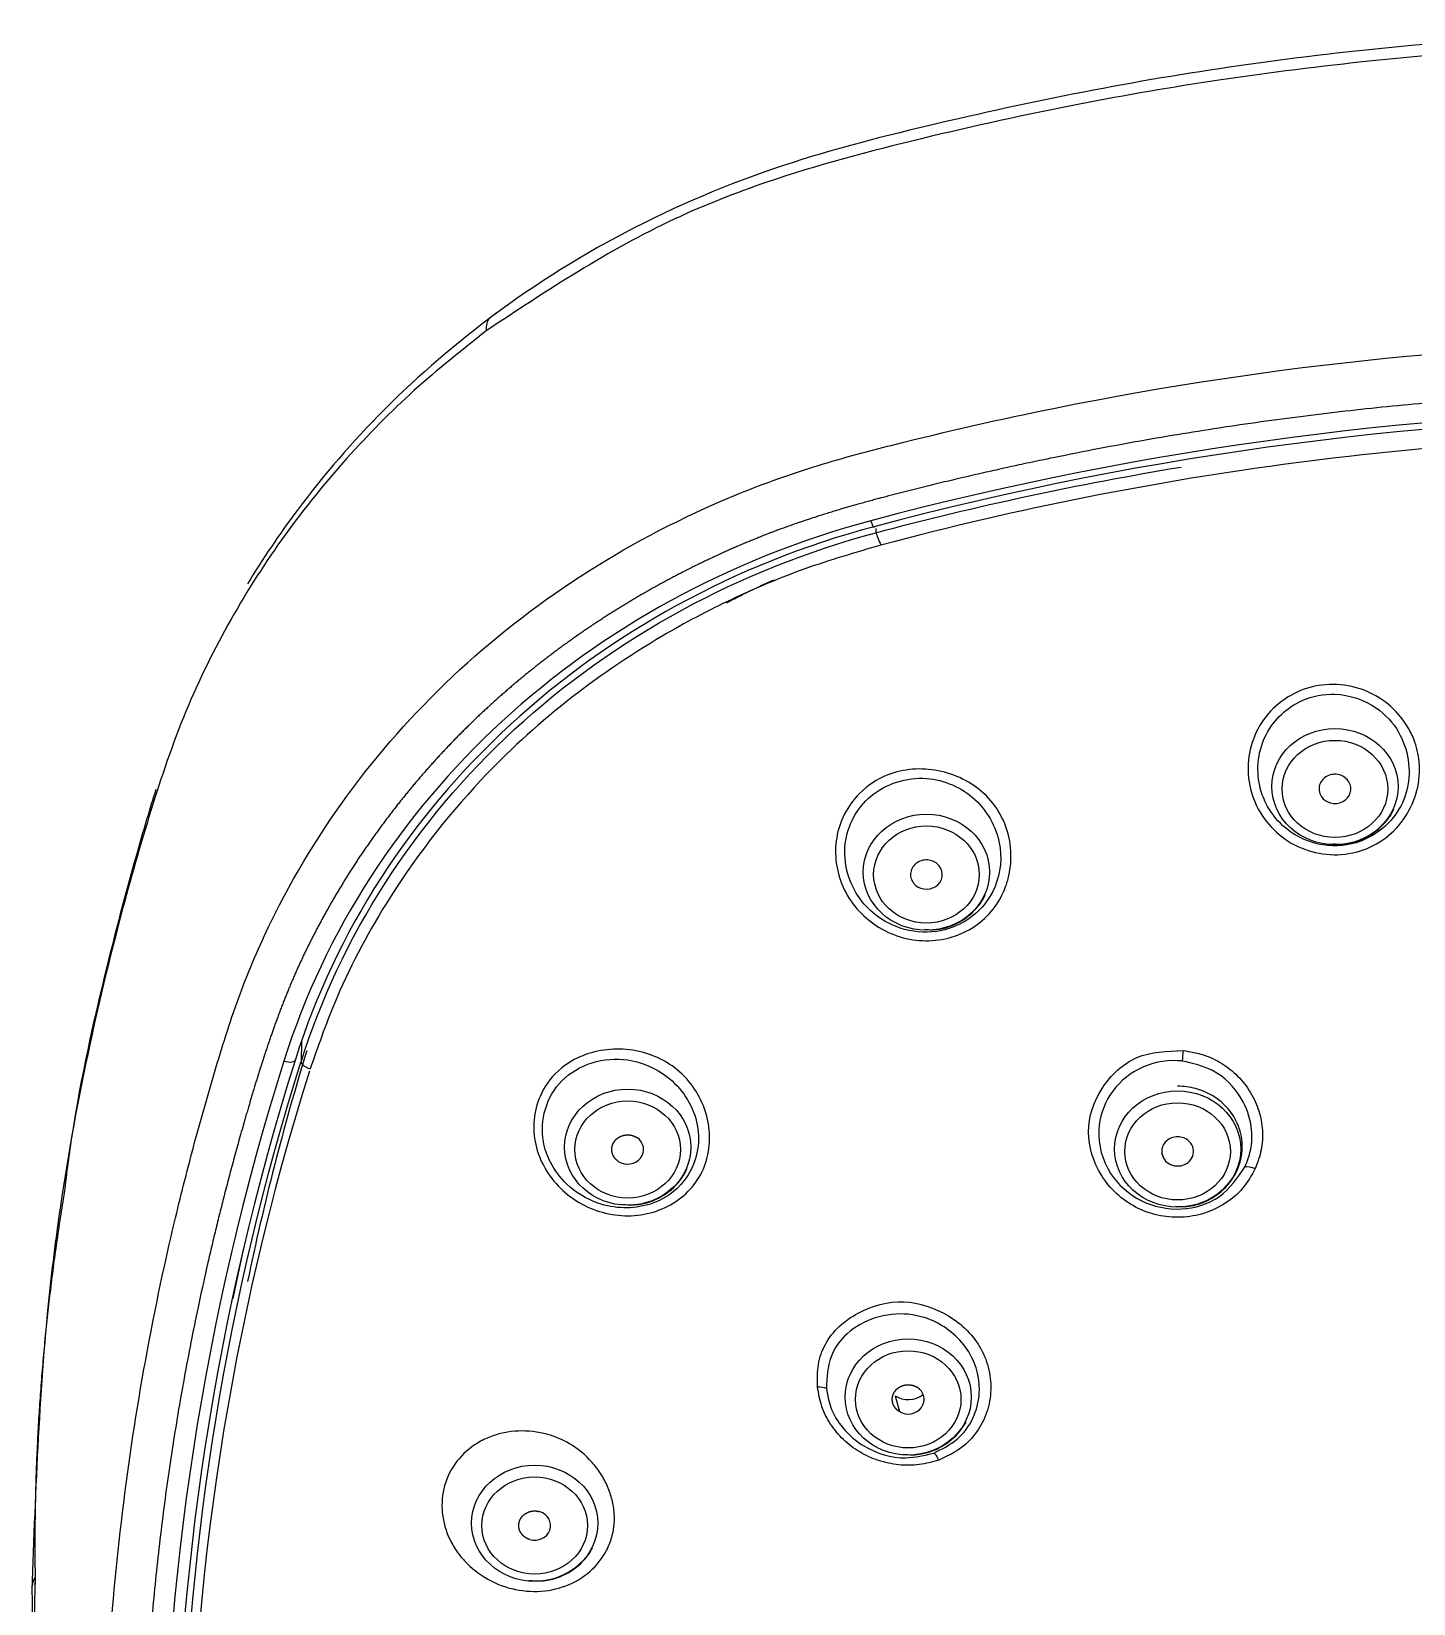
# Model space of a CAD drawing. Extents: x -3383 to -2963, y -4299 to -3705.
# Drawn here: x -3184.34 to -3177.39, y -4033.63 to -4025.72 of the extents above; entities that cross this region are included whole.
import ezdxf

# ---------------------------------------------------------------- set-up
doc = ezdxf.new("R2010")
doc.units = 0
doc.header["$LTSCALE"] = 7
doc.layers.add('6', color=7, linetype='CONTINUOUS')

msp = doc.modelspace()

# ---------------------------------------------------------------- linework, layer by layer
at = {"layer": '6', "color": 3, "linetype": 'Continuous'}
for p, q in [((-3180.091842, -4028.223936), (-3180.091981, -4028.245831)), ((-3182.980318, -4030.801004), (-3182.982597, -4030.906658)), ((-3178.641087, -4031.397781), (-3178.653032, -4031.365185)), ((-3179.995719, -4032.58595), (-3179.973856, -4032.665236))]:
    msp.add_line(p, q, dxfattribs=at)
at = {"layer": '6', "color": 7, "linetype": 'Continuous'}
for centre, major_axis, start_param, end_param in [((-3175.846366, -4041.73779), (-15.329478, 0), 4.43006174, 4.99471622), ((-3175.846366, -4041.714551), (15.26948, 0), 1.28846908, 1.85312357), ((-3178.910873, -4032.013111), (-4.329478, 0), 4.99471622, 6.00085806), ((-3178.910873, -4031.989871), (4.26948, 0), 1.85312357, 2.85926541), ((-3178.910873, -4031.71636), (-3.898941, 0), 5.16225454, 5.23161545), ((-3177.783329, -4029.534095), (-0.08, 0), 0.31415927, 3.45575192), ((-3179.837759, -4029.964596), (-0.08, 0), 0.62831853, 3.76991118), ((-3168.346366, -4034.834004), (-15.329478, 0), 6.00085806, 6.56551255), ((-3168.346366, -4034.810765), (15.26948, 0), 2.85926541, 3.4239199), ((-3168.346366, -4034.638638), (-15.176158, 0), 6.00858678, 6.09402605), ((-3181.340046, -4031.347459), (0.08, 0), 4.08407045, 7.2256631), ((-3178.574569, -4031.356868), (-0.08, 0), 0.58904862, 3.73064128), ((-3168.346366, -4034.661878), (15.236156, 0), 2.9392699, 2.95760352), ((-3179.92941, -4032.604006), (0.08, 0), 4.12334036, 7.26493301), ((-3179.92941, -4032.494602), (-0.119351, 0), 0.9817477, 2.25581046), ((-3181.807725, -4033.238571), (0.08, 0), 4.39822972, 7.53982237)]:
    msp.add_ellipse(centre, major_axis=major_axis, ratio=0.920505, start_param=start_param, end_param=end_param, dxfattribs=at)
at = {"layer": '6', "color": 3, "linetype": 'Continuous'}
for centre, major_axis, ratio, start_param, end_param in [((-3180.117029, -4028.162141), (-0.015479, 0.057969), 0.108854, 1.957897, 3.51996668), ((-3183.068945, -4030.879395), (-0.057226, 0.018033), 0.375262, 1.68850475, 3.25057443)]:
    msp.add_ellipse(centre, major_axis=major_axis, ratio=ratio, start_param=start_param, end_param=end_param, dxfattribs=at)
at = {"layer": '6', "color": 7, "linetype": 'Continuous'}
for centre in [(-3177.783329, -4029.522373), (-3179.837759, -4029.952874), (-3181.340046, -4031.335737), (-3178.574569, -4031.345146), (-3179.92941, -4032.592284), (-3181.807725, -4033.226849)]:
    msp.add_ellipse(centre, major_axis=(-0.317321, 0), ratio=0.920505, dxfattribs=at)
at = {"layer": '6', "color": 3, "linetype": 'Continuous'}
for centre in [(-3177.783329, -4029.534095), (-3179.837759, -4029.964596), (-3181.340046, -4031.347459), (-3178.574569, -4031.356868), (-3179.92941, -4032.604006), (-3181.807725, -4033.238571)]:
    msp.add_ellipse(centre, major_axis=(0.265359, 0), ratio=0.920505, dxfattribs=at)
at = {"layer": '6', "color": 7, "linetype": 'Continuous'}
for points, degree, knots in [([(-3175.845928, -4025.72491), (-3176.377061, -4025.725051), (-3177.43173, -4025.774843), (-3178.743355, -4025.958086), (-3179.782116, -4026.18402), (-3180.583049, -4026.38529), (-3181.365153, -4026.716005), (-3181.840893, -4027.019949), (-3182.06729, -4027.19257)], 3, [0, 0, 0, 0, 0.24337403, 0.48611902, 0.60804494, 0.73376868, 0.86671889, 1, 1, 1, 1]), ([(-3181.995643, -4027.138809), (-3182.200253, -4027.28958), (-3182.560983, -4027.599614), (-3182.967672, -4028.069751), (-3183.175158, -4028.376737), (-3183.251944, -4028.503184)], 3, [0, 0, 0, 0, 0.39870665, 0.75862235, 1, 1, 1, 1]), ([(-3183.978728, -4034.770891), (-3183.978138, -4034.253345), (-3183.916297, -4033.218396), (-3183.71188, -4032.067788), (-3183.519398, -4031.312201), (-3183.430293, -4030.999411), (-3183.354293, -4030.750379), (-3183.269733, -4030.503658), (-3182.985861, -4029.841295), (-3182.256677, -4028.866739), (-3181.19815, -4028.196078), (-3180.478944, -4027.934516), (-3180.210952, -4027.856957), (-3179.805411, -4027.751831), (-3178.373771, -4027.424977), (-3176.408018, -4027.22904), (-3174.161422, -4027.340986), (-3172.912279, -4027.528385), (-3172.091856, -4027.705184), (-3171.752203, -4027.787067), (-3171.481771, -4027.856927), (-3171.21384, -4027.934676), (-3170.494503, -4028.195771), (-3169.435951, -4028.866835), (-3168.707205, -4029.841368), (-3168.422826, -4030.50361), (-3168.338472, -4030.750388), (-3168.224107, -4031.123837), (-3167.868348, -4032.442294), (-3167.715184, -4033.735799), (-3167.714005, -4034.770891)], 3, [0, 0, 0, 0, 0.0625, 0.125, 0.140625, 0.15625, 0.1640625, 0.171875, 0.1875, 0.25, 0.3125, 0.328125, 0.3359375, 0.34375, 0.375, 0.5, 0.5625, 0.625, 0.640625, 0.65625, 0.6640625, 0.671875, 0.6875, 0.75, 0.8125, 0.828125, 0.8359375, 0.84375, 0.875, 1, 1, 1, 1]), ([(-3180.06661, -4028.30806), (-3180.194898, -4028.345618), (-3180.451453, -4028.420729), (-3180.819132, -4028.575878), (-3181.227617, -4028.791449), (-3181.660249, -4029.087385), (-3182.142016, -4029.529979), (-3182.534507, -4030.043683), (-3182.798304, -4030.545028), (-3182.898187, -4030.831646), (-3182.93666, -4030.942046)], 3, [0, 0, 0, 0, 0.09550359, 0.19099265, 0.28646706, 0.42942978, 0.57225724, 0.76803914, 0.91065238, 1, 1, 1, 1]), ([(-3177.659223, -4029.84707), (-3177.706987, -4029.861478), (-3177.807782, -4029.872767), (-3177.956251, -4029.839013), (-3178.083573, -4029.757337), (-3178.17603, -4029.639729), (-3178.223741, -4029.499488), (-3178.221258, -4029.351862), (-3178.169654, -4029.21289), (-3178.07233, -4029.0995), (-3177.941429, -4029.024966), (-3177.791739, -4029.00004), (-3177.641935, -4029.026877), (-3177.510549, -4029.101469), (-3177.428389, -4029.196132), (-3177.378544, -4029.296946), (-3177.351649, -4029.407059), (-3177.363619, -4029.544112), (-3177.422921, -4029.67799), (-3177.522722, -4029.787019), (-3177.611698, -4029.832735), (-3177.659223, -4029.84707)], 3, [0, 0, 0, 0, 0.05491055, 0.10945216, 0.1643065, 0.21902058, 0.27357374, 0.32814305, 0.38317967, 0.4379154, 0.49248952, 0.54721901, 0.60178004, 0.65667489, 0.71094871, 0.73860163, 0.78248129, 0.83713564, 0.89136466, 0.94536419, 1, 1, 1, 1]), ([(-3179.595327, -4030.225416), (-3179.631075, -4030.249329), (-3179.710434, -4030.285686), (-3179.84114, -4030.303963), (-3179.972427, -4030.283866), (-3180.092312, -4030.227078), (-3180.191945, -4030.140901), (-3180.261923, -4030.030816), (-3180.297132, -4029.906798), (-3180.295539, -4029.778664), (-3180.254681, -4029.65745), (-3180.171398, -4029.542007), (-3180.049863, -4029.460561), (-3179.90793, -4029.429415), (-3179.77727, -4029.43722), (-3179.652567, -4029.479058), (-3179.542917, -4029.553642), (-3179.461129, -4029.657694), (-3179.41594, -4029.780108), (-3179.409315, -4029.886899), (-3179.421731, -4029.969943), (-3179.445595, -4030.050067), (-3179.496986, -4030.143104), (-3179.559743, -4030.201612), (-3179.595327, -4030.225416)], 3, [0, 0, 0, 0, 0.04715182, 0.09400646, 0.14100352, 0.18801621, 0.23496756, 0.28183469, 0.32878918, 0.37583591, 0.42277192, 0.46963975, 0.53219871, 0.57854152, 0.62494388, 0.67152841, 0.71839829, 0.76619074, 0.81336882, 0.86007295, 0.88340256, 0.90668348, 0.95306433, 1, 1, 1, 1]), ([(-3183.712814, -4029.537346), (-3183.743668, -4029.634702), (-3183.830426, -4029.928848), (-3183.983245, -4030.50365), (-3184.111472, -4031.084284), (-3184.161953, -4031.465828), (-3184.173236, -4031.563358)], 3, [0, 0, 0, 0, 0.14632917, 0.43992288, 0.85703592, 1, 1, 1, 1]), ([(-3177.791597, -4029.809603), (-3177.765798, -4029.812501), (-3177.699838, -4029.812006), (-3177.597363, -4029.768927), (-3177.524145, -4029.701397), (-3177.494753, -4029.652253), (-3177.487272, -4029.636883)], 3, [0, 0, 0, 0, 0.19977603, 0.5291137, 0.85857965, 1, 1, 1, 1]), ([(-3179.846026, -4030.240104), (-3179.820227, -4030.243001), (-3179.754267, -4030.242506), (-3179.651792, -4030.199427), (-3179.578574, -4030.131897), (-3179.549182, -4030.082753), (-3179.541702, -4030.067383)], 3, [0, 0, 0, 0, 0.19977603, 0.5291137, 0.85857965, 1, 1, 1, 1]), ([(-3181.006007, -4031.523953), (-3181.03139, -4031.556688), (-3181.093309, -4031.613442), (-3181.208895, -4031.667843), (-3181.337555, -4031.686747), (-3181.468202, -4031.668724), (-3181.59049, -4031.617223), (-3181.693853, -4031.534712), (-3181.769621, -4031.428754), (-3181.812311, -4031.308108), (-3181.815148, -4031.18251), (-3181.776314, -4031.050507), (-3181.690177, -4030.939904), (-3181.568584, -4030.870384), (-3181.444271, -4030.839903), (-3181.313775, -4030.842586), (-3181.185981, -4030.880045), (-3181.073719, -4030.953001), (-3180.989532, -4031.054493), (-3180.938597, -4031.172073), (-3180.92219, -4031.296204), (-3180.941918, -4031.418615), (-3180.980836, -4031.491493), (-3181.006007, -4031.523953)], 3, [0, 0, 0, 0, 0.04722588, 0.09406354, 0.14105274, 0.1880279, 0.23499858, 0.28201772, 0.32897861, 0.3759347, 0.42288656, 0.46984463, 0.53218058, 0.5784986, 0.62498027, 0.67167038, 0.71862837, 0.76646437, 0.81363616, 0.86033679, 0.9068329, 0.95317095, 1, 1, 1, 1]), ([(-3181.055858, -4031.503472), (-3181.000078, -4031.431177), (-3180.949765, -4031.242075), (-3181.068888, -4031.026511), (-3181.217759, -4030.929104), (-3181.412519, -4030.865804), (-3181.713179, -4030.956301), (-3181.794457, -4031.238963), (-3181.730075, -4031.42158), (-3181.642685, -4031.538795), (-3181.470931, -4031.644315), (-3181.233741, -4031.650889), (-3181.099348, -4031.559839), (-3181.055858, -4031.503472)], 3, [0, 0, 0, 0, 0.11773116, 0.23171658, 0.28225403, 0.33441892, 0.48131284, 0.62161954, 0.66813017, 0.72529679, 0.80057308, 0.90820707, 1, 1, 1, 1]), ([(-3178.551782, -4030.902407), (-3178.55937, -4030.901777), (-3178.633458, -4030.895633), (-3178.778724, -4030.92736), (-3178.927477, -4031.062569), (-3178.991045, -4031.261082), (-3178.935364, -4031.470703), (-3178.76621, -4031.620344), (-3178.556627, -4031.664502), (-3178.348215, -4031.600371), (-3178.272685, -4031.488677), (-3178.234676, -4031.432467)], 3, [0, 0, 0, 0, 0.01366059, 0.13338305, 0.25371431, 0.36746869, 0.50827743, 0.63226455, 0.75594629, 0.87718239, 1, 1, 1, 1]), ([(-3178.234675, -4031.432467), (-3178.224546, -4031.405966), (-3178.200418, -4031.342837), (-3178.197773, -4031.222309), (-3178.249746, -4031.072096), (-3178.379071, -4030.941837), (-3178.499069, -4030.914441), (-3178.551782, -4030.902407)], 3, [0, 0, 0, 0, 0.12027111, 0.28649953, 0.50183106, 0.78116304, 1, 1, 1, 1]), ([(-3178.582837, -4031.632376), (-3178.557038, -4031.635274), (-3178.491078, -4031.634779), (-3178.388603, -4031.5917), (-3178.298461, -4031.508561), (-3178.248653, -4031.398967), (-3178.246098, -4031.281475), (-3178.289416, -4031.17266), (-3178.371359, -4031.086576), (-3178.473412, -4031.038455), (-3178.543042, -4031.029329), (-3178.574569, -4031.02916)], 3, [0, 0, 0, 0, 0.0738703, 0.19564805, 0.31747322, 0.43815901, 0.55678726, 0.6738806, 0.79117247, 0.90998769, 1, 1, 1, 1]), ([(-3181.387069, -4031.407035), (-3181.399927, -4031.398411), (-3181.408258, -4031.385936), (-3181.412313, -4031.379862), (-3181.415097, -4031.372945), (-3181.417805, -4031.366215), (-3181.419061, -4031.358979), (-3181.420283, -4031.351939), (-3181.419979, -4031.344568), (-3181.419684, -4031.337396), (-3181.417836, -4031.330268), (-3181.416038, -4031.323334), (-3181.412693, -4031.316631), (-3181.409438, -4031.310109), (-3181.404768, -4031.304174), (-3181.400224, -4031.298401), (-3181.394347, -4031.293387), (-3181.388629, -4031.288508), (-3181.381846, -4031.28467), (-3181.375248, -4031.280937), (-3181.367734, -4031.278375), (-3181.360422, -4031.275881), (-3181.352561, -4031.274725), (-3181.344914, -4031.2736), (-3181.336906, -4031.27388), (-3181.329115, -4031.274152), (-3181.321371, -4031.275853), (-3181.313838, -4031.277508), (-3181.306556, -4031.280587), (-3181.299471, -4031.283583), (-3181.293023, -4031.287883)], 2, [0, 0, 0, 0.125, 0.125, 0.1875, 0.1875, 0.25, 0.25, 0.3125, 0.3125, 0.375, 0.375, 0.4375, 0.4375, 0.5, 0.5, 0.5625, 0.5625, 0.625, 0.625, 0.6875, 0.6875, 0.75, 0.75, 0.8125, 0.8125, 0.875, 0.875, 0.9375, 0.9375, 1, 1, 1]), ([(-3181.3653, -4031.623236), (-3181.333558, -4031.627311), (-3181.262083, -4031.626653), (-3181.154037, -4031.582585), (-3181.078871, -4031.512905), (-3181.048783, -4031.461023), (-3181.040632, -4031.44308)], 3, [0, 0, 0, 0, 0.22953887, 0.53822361, 0.84702858, 1, 1, 1, 1]), ([(-3184.214441, -4031.786248), (-3184.2252, -4031.867501), (-3184.296597, -4032.457177), (-3184.318035, -4033.05143), (-3184.336514, -4033.563702)], 3, [0, 0, 0, 0, 0.13795854, 1, 1, 1, 1]), ([(-3179.800613, -4032.87392), (-3179.759082, -4032.853359), (-3179.67691, -4032.812676), (-3179.596869, -4032.702317), (-3179.560046, -4032.56142), (-3179.593814, -4032.38074), (-3179.735182, -4032.227029), (-3179.977946, -4032.145965), (-3180.210754, -4032.219319), (-3180.3334, -4032.391683), (-3180.338211, -4032.494383), (-3180.340777, -4032.549186)], 3, [0, 0, 0, 0, 0.08545964, 0.1690913, 0.25214784, 0.36057696, 0.50236898, 0.60826473, 0.80640113, 0.89669172, 1, 1, 1, 1]), ([(-3180.340778, -4032.549186), (-3180.335027, -4032.58135), (-3180.322421, -4032.651859), (-3180.259131, -4032.755853), (-3180.137288, -4032.861241), (-3179.963419, -4032.914344), (-3179.847149, -4032.885475), (-3179.800613, -4032.87392)], 3, [0, 0, 0, 0, 0.14081796, 0.30869369, 0.50144699, 0.80045913, 1, 1, 1, 1]), ([(-3179.973856, -4032.665236), (-3179.987072, -4032.657084), (-3179.995928, -4032.644918), (-3180.000239, -4032.638996), (-3180.003316, -4032.632185), (-3180.006309, -4032.625558), (-3180.007873, -4032.618373), (-3180.009394, -4032.611383), (-3180.009405, -4032.604006), (-3180.009415, -4032.596829), (-3180.007873, -4032.58964), (-3180.006372, -4032.582646), (-3180.003316, -4032.575827), (-3180.000342, -4032.569193), (-3179.995928, -4032.563094), (-3179.991634, -4032.557161), (-3179.985975, -4032.551938), (-3179.980469, -4032.546857), (-3179.973856, -4032.542777), (-3179.967422, -4032.538808), (-3179.960023, -4032.535976), (-3179.952823, -4032.53322), (-3179.945018, -4032.531781), (-3179.937424, -4032.530381), (-3179.929411, -4032.530371), (-3179.921614, -4032.530361), (-3179.913804, -4032.531781), (-3179.906205, -4032.533162), (-3179.898798, -4032.535976), (-3179.891591, -4032.538713), (-3179.884965, -4032.542777)], 2, [0, 0, 0, 0.125, 0.125, 0.1875, 0.1875, 0.25, 0.25, 0.3125, 0.3125, 0.375, 0.375, 0.4375, 0.4375, 0.5, 0.5, 0.5625, 0.5625, 0.625, 0.625, 0.6875, 0.6875, 0.75, 0.75, 0.8125, 0.8125, 0.875, 0.875, 0.9375, 0.9375, 1, 1, 1]), ([(-3179.954664, -4032.879783), (-3179.922922, -4032.883858), (-3179.851448, -4032.883201), (-3179.743401, -4032.839132), (-3179.672918, -4032.773794), (-3179.644564, -4032.728247), (-3179.6382, -4032.716284)], 3, [0, 0, 0, 0, 0.24111202, 0.56536036, 0.889735, 1, 1, 1, 1]), ([(-3181.425121, -4033.313597), (-3181.432639, -4033.335563), (-3181.45203, -4033.377672), (-3181.505744, -4033.452713), (-3181.598473, -4033.52672), (-3181.737078, -4033.572039), (-3181.886672, -4033.571034), (-3182.030698, -4033.523759), (-3182.132917, -4033.449448), (-3182.196996, -4033.374611), (-3182.24748, -4033.291103), (-3182.280664, -4033.174773), (-3182.269089, -4033.034441), (-3182.205577, -4032.910407), (-3182.117155, -4032.832212), (-3182.031787, -4032.790453), (-3181.939732, -4032.763216), (-3181.840078, -4032.759169), (-3181.728258, -4032.781542), (-3181.621107, -4032.826231), (-3181.531989, -4032.90043), (-3181.473353, -4032.978023), (-3181.43939, -4033.041398), (-3181.416414, -4033.108338), (-3181.405353, -4033.177326), (-3181.407172, -4033.24681), (-3181.417643, -4033.291751), (-3181.425121, -4033.313597)], 3, [0, 0, 0, 0, 0.02771278, 0.05513675, 0.10959828, 0.16429528, 0.21892805, 0.27361918, 0.32812209, 0.35555649, 0.38319919, 0.43793717, 0.49243296, 0.54691711, 0.60151864, 0.62922641, 0.65670362, 0.71088728, 0.73848038, 0.78229718, 0.83685806, 0.8640592, 0.89118732, 0.91824643, 0.94528218, 0.97243682, 1, 1, 1, 1]), ([(-3181.832446, -4033.308607), (-3181.84757, -4033.304063), (-3181.859681, -4033.294567), (-3181.865577, -4033.289945), (-3181.870546, -4033.284158), (-3181.875382, -4033.278528), (-3181.879005, -4033.272003), (-3181.882531, -4033.265656), (-3181.884716, -4033.258559), (-3181.886843, -4033.251654), (-3181.887478, -4033.244349), (-3181.888096, -4033.237242), (-3181.887165, -4033.229916), (-3181.886259, -4033.222788), (-3181.883809, -4033.215815), (-3181.881426, -4033.209032), (-3181.87752, -4033.202591), (-3181.873719, -4033.196325), (-3181.868557, -4033.190746), (-3181.863535, -4033.185318), (-3181.857249, -4033.180744), (-3181.851132, -4033.176293), (-3181.844044, -4033.172957), (-3181.837149, -4033.169712), (-3181.829439, -4033.1677), (-3181.821938, -4033.165743), (-3181.814002, -4033.165158), (-3181.806282, -4033.164589), (-3181.798323, -4033.165446), (-3181.790579, -4033.16628), (-3181.783004, -4033.168535)], 2, [0, 0, 0, 0.125, 0.125, 0.1875, 0.1875, 0.25, 0.25, 0.3125, 0.3125, 0.375, 0.375, 0.4375, 0.4375, 0.5, 0.5, 0.5625, 0.5625, 0.625, 0.625, 0.6875, 0.6875, 0.75, 0.75, 0.8125, 0.8125, 0.875, 0.875, 0.9375, 0.9375, 1, 1, 1]), ([(-3181.832978, -4033.514348), (-3181.801237, -4033.518423), (-3181.729762, -4033.517766), (-3181.621716, -4033.473697), (-3181.551233, -4033.408359), (-3181.522878, -4033.362812), (-3181.516515, -4033.350848)], 3, [0, 0, 0, 0, 0.24111202, 0.56536036, 0.889735, 1, 1, 1, 1])]:
    msp.add_open_spline(points, degree=degree, knots=knots, dxfattribs=at)
at = {"layer": '6', "color": 3, "linetype": 'Continuous'}
for points, degree, knots in [([(-3175.845593, -4025.782651), (-3176.148844, -4025.787418), (-3176.733478, -4025.796609), (-3177.574973, -4025.86484), (-3178.34664, -4025.961772), (-3179.103119, -4026.09105), (-3179.862419, -4026.258906), (-3180.547789, -4026.438718), (-3181.300807, -4026.733983), (-3181.744704, -4027.027594), (-3182.051452, -4027.230488)], 3, [0, 0, 0, 0, 0.13987836, 0.26967018, 0.38937405, 0.4989911, 0.62428918, 0.74932263, 0.82677398, 1, 1, 1, 1]), ([(-3182.051452, -4027.230487), (-3182.174262, -4027.328031), (-3182.424302, -4027.52663), (-3182.76215, -4027.871084), (-3183.072928, -4028.255302), (-3183.345639, -4028.681306), (-3183.574801, -4029.145634), (-3183.743036, -4029.646996), (-3183.991615, -4030.521126), (-3184.14211, -4031.240017), (-3184.21444, -4031.786248)], 3, [0, 0, 0, 0, 0.08710473, 0.17734427, 0.2707306, 0.36725286, 0.46690442, 0.5697033, 0.67568869, 1, 1, 1, 1]), ([(-3167.910269, -4034.834194), (-3167.912011, -4033.315713), (-3168.261068, -4031.833229), (-3168.347265, -4031.467145), (-3168.456752, -4031.096142), (-3168.485868, -4030.997479), (-3168.512623, -4030.913885), (-3168.54321, -4030.818317), (-3168.573611, -4030.733319), (-3168.606988, -4030.639998), (-3168.641694, -4030.555095), (-3168.678983, -4030.463872), (-3168.71885, -4030.379869), (-3168.800996, -4030.206781), (-3168.901069, -4030.040129), (-3169.000662, -4029.874279), (-3169.116716, -4029.717075), (-3169.232607, -4029.56009), (-3169.363385, -4029.413894), (-3169.494422, -4029.267409), (-3169.638675, -4029.133777), (-3169.782799, -4029.000263), (-3169.94162, -4028.878415), (-3170.099849, -4028.757022), (-3170.270346, -4028.649057), (-3170.440842, -4028.541094), (-3170.62108, -4028.448225), (-3170.801984, -4028.355013), (-3170.99005, -4028.278439), (-3171.081238, -4028.241311), (-3171.181085, -4028.20629), (-3171.274048, -4028.173684), (-3171.376359, -4028.142294), (-3171.469997, -4028.113564), (-3171.574369, -4028.084993), (-3171.667149, -4028.059595), (-3171.773612, -4028.032933), (-3172.181283, -4027.930835), (-3172.574153, -4027.852131), (-3173.378744, -4027.690947), (-3174.195246, -4027.610059), (-3175.013373, -4027.529011), (-3175.841969, -4027.528792), (-3177.495006, -4027.528355), (-3179.109632, -4027.850448), (-3179.507631, -4027.929843), (-3179.911051, -4028.03078), (-3180.017909, -4028.057516), (-3180.110309, -4028.0827), (-3180.214585, -4028.11112), (-3180.307975, -4028.139605), (-3180.40994, -4028.170705), (-3180.502686, -4028.203041), (-3180.602075, -4028.237692), (-3180.693079, -4028.274553), (-3180.880435, -4028.35044), (-3181.061135, -4028.442987), (-3181.241029, -4028.535121), (-3181.411612, -4028.642439), (-3181.582075, -4028.749682), (-3181.740654, -4028.870526), (-3181.899709, -4028.991732), (-3182.044407, -4029.124865), (-3182.188947, -4029.257852), (-3182.320869, -4029.404429), (-3182.452111, -4029.550249), (-3182.568821, -4029.707331), (-3182.685374, -4029.864201), (-3182.785582, -4030.029905), (-3182.886038, -4030.196021), (-3182.968469, -4030.368484), (-3183.00842, -4030.45207), (-3183.046031, -4030.543325), (-3183.081058, -4030.628313), (-3183.114816, -4030.721886), (-3183.145688, -4030.807462), (-3183.17656, -4030.903261), (-3183.203915, -4030.988145), (-3183.233, -4031.086542), (-3183.344116, -4031.462461), (-3183.42982, -4031.824921), (-3183.780714, -4033.308927), (-3183.782463, -4034.834194)], 2, [0, 0, 0, 0.125, 0.125, 0.15625, 0.15625, 0.1640625, 0.1640625, 0.171875, 0.171875, 0.1796875, 0.1796875, 0.1875, 0.1875, 0.203125, 0.203125, 0.21875, 0.21875, 0.234375, 0.234375, 0.25, 0.25, 0.265625, 0.265625, 0.28125, 0.28125, 0.296875, 0.296875, 0.3125, 0.3125, 0.3203125, 0.3203125, 0.328125, 0.328125, 0.3359375, 0.3359375, 0.34375, 0.34375, 0.375, 0.375, 0.4375, 0.4375, 0.5, 0.5, 0.625, 0.625, 0.65625, 0.65625, 0.6640625, 0.6640625, 0.671875, 0.671875, 0.6796875, 0.6796875, 0.6875, 0.6875, 0.703125, 0.703125, 0.71875, 0.71875, 0.734375, 0.734375, 0.75, 0.75, 0.765625, 0.765625, 0.78125, 0.78125, 0.796875, 0.796875, 0.8125, 0.8125, 0.8203125, 0.8203125, 0.828125, 0.828125, 0.8359375, 0.8359375, 0.84375, 0.84375, 0.875, 0.875, 1, 1, 1]), ([(-3182.982597, -4030.906656), (-3182.784537, -4030.278146), (-3182.411409, -4029.6971), (-3181.405995, -4028.771612), (-3180.77477, -4028.428146), (-3180.091981, -4028.24583)], 3, [0, 0, 0, 0, 0.5, 0.5, 1, 1, 1, 1]), ([(-3177.67698, -4029.804597), (-3177.599633, -4029.781178), (-3177.486186, -4029.700267), (-3177.390242, -4029.493133), (-3177.423459, -4029.27404), (-3177.579721, -4029.104798), (-3177.76563, -4029.041472), (-3177.980966, -4029.083299), (-3178.158929, -4029.249869), (-3178.184758, -4029.466059), (-3178.128111, -4029.62289), (-3178.039289, -4029.741478), (-3177.873587, -4029.827627), (-3177.73782, -4029.823018), (-3177.67698, -4029.804597)], 3, [0, 0, 0, 0, 0.10065696, 0.16423442, 0.28737334, 0.35667571, 0.4489167, 0.51929729, 0.62418996, 0.73660234, 0.77622097, 0.83632737, 0.92082515, 1, 1, 1, 1]), ([(-3179.630031, -4030.190992), (-3179.576854, -4030.155633), (-3179.481723, -4030.048593), (-3179.441747, -4029.812163), (-3179.56838, -4029.567225), (-3179.845396, -4029.445119), (-3180.139032, -4029.538414), (-3180.283964, -4029.809566), (-3180.205894, -4030.094312), (-3179.996058, -4030.245203), (-3179.789501, -4030.264629), (-3179.676976, -4030.222206), (-3179.630031, -4030.190992)], 3, [0, 0, 0, 0, 0.07938425, 0.17303237, 0.28728701, 0.39601316, 0.51725849, 0.63186373, 0.75370037, 0.85497082, 0.92991931, 1, 1, 1, 1]), ([(-3178.184062, -4031.44374), (-3178.203254, -4031.477907), (-3178.241227, -4031.545509), (-3178.331912, -4031.621885), (-3178.438429, -4031.672877), (-3178.556545, -4031.693385), (-3178.676145, -4031.682341), (-3178.788551, -4031.641169), (-3178.886801, -4031.571719), (-3178.985625, -4031.449945), (-3179.047643, -4031.25589), (-3178.970539, -4031.031472), (-3178.790999, -4030.858416), (-3178.627684, -4030.852769), (-3178.546627, -4030.849966)], 3, [0, 0, 0, 0, 0.06367312, 0.12598017, 0.18796838, 0.25057283, 0.31304415, 0.37473041, 0.43698585, 0.50139787, 0.62481731, 0.75070683, 0.87627023, 1, 1, 1, 1]), ([(-3178.546627, -4030.849966), (-3178.51222, -4030.855533), (-3178.443976, -4030.866573), (-3178.350192, -4030.911884), (-3178.269182, -4030.976007), (-3178.205384, -4031.057783), (-3178.162453, -4031.151299), (-3178.144357, -4031.250473), (-3178.149234, -4031.350571), (-3178.172421, -4031.412597), (-3178.184062, -4031.44374)], 3, [0, 0, 0, 0, 0.12528225, 0.24848875, 0.37236372, 0.49970399, 0.62729414, 0.75177474, 0.87537151, 1, 1, 1, 1]), ([(-3180.385227, -4032.542407), (-3180.386098, -4032.503938), (-3180.387781, -4032.429568), (-3180.337986, -4032.28674), (-3180.191006, -4032.15391), (-3179.953295, -4032.089249), (-3179.753747, -4032.157457), (-3179.629217, -4032.253848), (-3179.558521, -4032.348108), (-3179.517827, -4032.455938), (-3179.509347, -4032.570221), (-3179.532613, -4032.681797), (-3179.587882, -4032.780043), (-3179.669434, -4032.860667), (-3179.740022, -4032.892702), (-3179.775793, -4032.908936)], 3, [0, 0, 0, 0, 0.06417776, 0.12407478, 0.25011032, 0.3766262, 0.49909808, 0.56297671, 0.62456616, 0.68604332, 0.74960208, 0.81326012, 0.8749826, 0.93664703, 1, 1, 1, 1]), ([(-3179.775793, -4032.908935), (-3179.808447, -4032.918323), (-3179.873644, -4032.937067), (-3179.977961, -4032.936269), (-3180.079995, -4032.914948), (-3180.175303, -4032.871655), (-3180.25777, -4032.808612), (-3180.322637, -4032.729985), (-3180.369095, -4032.639862), (-3180.379829, -4032.575015), (-3180.385227, -4032.542407)], 3, [0, 0, 0, 0, 0.12511196, 0.24979547, 0.37454704, 0.49977008, 0.62481219, 0.7492175, 0.87389275, 1, 1, 1, 1]), ([(-3184.33622, -4033.563607), (-3184.33215, -4033.833132), (-3184.327497, -4034.141251), (-3184.309046, -4034.449284), (-3184.306527, -4034.487864)], 3, [0, 0, 0, 0, 0.87474636, 1, 1, 1, 1])]:
    msp.add_open_spline(points, degree=degree, knots=knots, dxfattribs=at)
for points in [[(-3182.034574, -4027.168855), (-3182.047957, -4027.180731), (-3182.053505, -4027.202241), (-3182.051452, -4027.230488)], [(-3180.091981, -4028.245831), (-3179.586723, -4028.110919), (-3179.073835, -4028.000752), (-3178.556116, -4027.915328)], [(-3180.091732, -4028.245748), (-3180.087788, -4028.254403), (-3180.077376, -4028.28506), (-3180.066614, -4028.308036)], [(-3178.546627, -4030.849966), (-3178.548208, -4030.867065), (-3178.550288, -4030.888225), (-3178.551782, -4030.902407)], [(-3183.578698, -4034.524132), (-3183.551535, -4033.301549), (-3183.352949, -4032.082254), (-3182.982937, -4030.907734)], [(-3178.234675, -4031.432467), (-3178.225533, -4031.43055), (-3178.203519, -4031.435453), (-3178.184062, -4031.44374)], [(-3180.340778, -4032.549186), (-3180.349627, -4032.544525), (-3180.367563, -4032.541789), (-3180.385227, -4032.542407)], [(-3179.775793, -4032.908935), (-3179.784135, -4032.890417), (-3179.79493, -4032.875187), (-3179.800613, -4032.87392)]]:
    msp.add_open_spline(points, degree=3, dxfattribs=at)
at = {"layer": '6', "color": 7, "linetype": 'Continuous'}
for points, degree in [([(-3171.626118, -4028.308047), (-3172.995148, -4027.9419), (-3175.846366, -4027.568346), (-3178.697585, -4027.9419), (-3180.066614, -4028.308047)], 3), ([(-3177.707245, -4029.511339), (-3177.710481, -4029.502171), (-3177.720913, -4029.485025), (-3177.746064, -4029.466773), (-3177.776889, -4029.458771), (-3177.808694, -4029.462236), (-3177.836637, -4029.476641), (-3177.856466, -4029.499793), (-3177.865158, -4029.528167), (-3177.86265, -4029.547684), (-3177.859414, -4029.556851)], 3), ([(-3179.773037, -4029.921311), (-3179.779192, -4029.913512), (-3179.794871, -4029.900173), (-3179.824918, -4029.889968), (-3179.85692, -4029.891126), (-3179.886006, -4029.903468), (-3179.907745, -4029.925117), (-3179.918831, -4029.952776), (-3179.917573, -4029.982234), (-3179.908635, -4030.000082), (-3179.90248, -4030.00788)], 3), ([(-3182.94017, -4030.953168), (-3183.337903, -4032.213335), (-3183.743684, -4034.837865), (-3183.337903, -4037.462457), (-3182.94017, -4038.722686)], 3), ([(-3178.508052, -4031.315956), (-3178.51387, -4031.307941), (-3178.528967, -4031.294045), (-3178.558556, -4031.282762), (-3178.590583, -4031.282763), (-3178.620172, -4031.294044), (-3178.642818, -4031.314891), (-3178.655075, -4031.342128), (-3178.655074, -4031.371609), (-3178.646905, -4031.389766), (-3178.641087, -4031.397781)], 3), ([(-3184.173236, -4031.563358), (-3184.338061, -4032.55601), (-3184.319296, -4033.535528)], 2), ([(-3184.319826, -4033.498355), (-3184.332918, -4033.52019), (-3184.338424, -4033.542395), (-3184.336463, -4033.563683)], 3), ([(-3184.319815, -4033.498097), (-3184.336391, -4034.02753), (-3184.300176, -4034.555054)], 2)]:
    msp.add_open_spline(points, degree=degree, dxfattribs=at)
at = {"layer": '6', "color": 3, "linetype": 'Continuous'}
msp.add_rational_spline([(-3182.982597, -4030.906657), (-3182.982999, -4030.925769), (-3182.936665, -4030.942044)], [0.999980712567, 0.772818180529, 0.999968894997], degree=2, dxfattribs=at)

doc.saveas('drawing.dxf')
